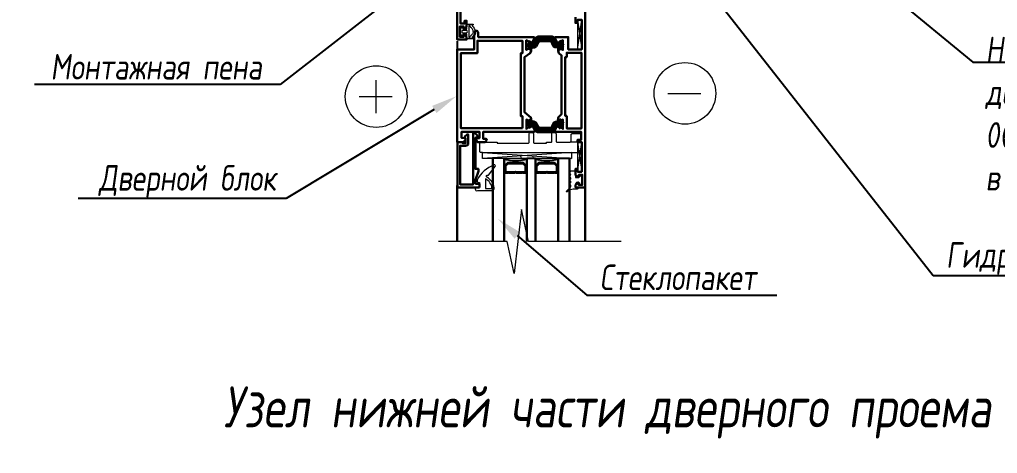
# Model space of a CAD drawing. Header units: millimetres. Extents: x -136099598 to 11807193, y 0 to 779331.
# Drawn here: x 702925 to 712457, y 207343 to 211576 of the extents above; entities that cross this region are included whole.
import ezdxf
from ezdxf import colors
from ezdxf.entities.mleader import LeaderData, LeaderLine
from ezdxf.math import Vec2, Vec3

# ---------------------------------------------------------------- set-up
doc = ezdxf.new("R2010")
doc.units = ezdxf.units.MM
doc.header["$MEASUREMENT"] = 0
doc.layers.get('0').update_dxf_attribs({"color": 250, "lineweight": 9})
for name, color, linetype, lineweight in [('+АР_Размеры', 252, 'Continuous', 9), ('PDF _Геометрия', 7, 'Continuous', 0), ('АР_Отметки', 250, 'Continuous', 15), ('АР_Тонкие', 250, 'Continuous', 5)]:
    doc.layers.add(name, color=color, linetype=linetype, lineweight=lineweight)
doc.layers.add('A-OKNO-RAM', color=140, linetype='Continuous')
doc.layers.add('АР_Таблицы', color=250, linetype='Continuous')
doc.styles.add('ISOCPEUR', font='isocpeur.ttf', dxfattribs={"width": 0.7})
doc.styles.add('Архитект', font='isocpeur.ttf', dxfattribs={"width": 0.8, "oblique": 8})

# ---------------------------------------------------------------- blocks, each defined once
blk = doc.blocks.new('_DotSmall')
at = {"color": 0, "linetype": 'ByBlock', "const_width": 0.5}
blk.add_lwpolyline([(-0.0625, 0, 1), (0.0625, 0, 1)], format="xyb", close=True, dxfattribs=at)
blk = doc.blocks.new('*U1399')
at = {"color": 8}
blk.add_lwpolyline([(0, -7.508), (0, -1), (2.25, -0.5), (-2.25, 0), (0, 0.5), (0, 5.323)], dxfattribs=at)

msp = doc.modelspace()

# ---------------------------------------------------------------- linework, layer by layer
at = {"layer": '+АР_Размеры', "ltscale": 100}
for points in [[(706401.281, 210663.658), (706401.281, 210985.407)], [(709245.189, 210856.116), (709566.938, 210856.116)], [(706235.921, 210824.533), (706557.67, 210824.533)]]:
    msp.add_lwpolyline(points, dxfattribs=at)
for centre in [(709410.549, 210856.116), (706401.281, 210824.533)]:
    msp.add_circle(centre, 300.712, dxfattribs=at)
at = {"color": 6, "lineweight": 100, "ltscale": 100}
for p, q in [((707978.051, 211386.39), (708119.056, 211386.39)), ((707880.629, 211301.738), (707917.376, 211322.26)), ((708213.915, 211291.478), (708180.995, 211324.379)), ((707880.629, 210580.699), (707917.376, 210560.177)), ((708213.915, 210590.96), (708180.995, 210558.058))]:
    msp.add_line(p, q, dxfattribs=at)
for points in [[(708213.06, 211356.463), (708182.295, 211325.68), (708145.21, 211325.68), (708119.056, 211386.39), (707978.051, 211386.39), (707941.304, 211323.97), (707917.376, 211322.26), (707878.92, 211345.347)], [(708213.06, 210525.975), (708182.295, 210556.757), (708145.21, 210555.902), (708119.056, 210496.047), (707978.051, 210496.047), (707941.304, 210558.467), (707917.376, 210560.177), (707878.92, 210537.09)]]:
    msp.add_lwpolyline(points, dxfattribs=at)
at = {"layer": 'A-OKNO-RAM', "color": 8}
for p, q in [((708438.718, 212711.745, 0), (708438.718, 209411.484, 0)), ((707190.993, 211366.017, 0), (707190.993, 209411.484, 0)), ((707537.583, 209411.484, 0), (707537.583, 210219.501, 0)), ((707537.583, 210219.501, 0), (707537.583, 209411.484, 0)), ((707648.492, 209411.484, 0), (707648.492, 210219.501, 0)), ((707648.492, 210219.501, 0), (707648.492, 209411.484, 0)), ((707648.492, 210143.252, 0), (707648.492, 210219.501, 0)), ((707657.295, 210215.1, 0), (707657.295, 210215.1, 0)), ((707657.295, 210206.296, 0), (707657.295, 210206.296, 0)), ((707657.295, 210197.493, 0), (707657.295, 210197.493, 0)), ((707657.295, 210188.69, 0), (707657.295, 210188.69, 0)), ((707666.099, 210210.698, 0), (707666.099, 210210.698, 0)), ((707666.099, 210201.895, 0), (707666.099, 210201.895, 0)), ((707666.099, 210193.091, 0), (707666.099, 210193.091, 0)), ((707666.099, 210184.288, 0), (707666.099, 210184.288, 0)), ((707674.902, 210206.296, 0), (707674.902, 210206.296, 0)), ((707674.902, 210197.493, 0), (707674.902, 210197.493, 0)), ((707674.902, 210188.69, 0), (707674.902, 210188.69, 0)), ((707683.706, 210201.895, 0), (707683.706, 210201.895, 0)), ((707683.706, 210193.091, 0), (707683.706, 210193.091, 0)), ((707683.706, 210184.288, 0), (707683.706, 210184.288, 0)), ((707692.509, 210206.296, 0), (707692.509, 210206.296, 0)), ((707692.509, 210197.493, 0), (707692.509, 210197.493, 0)), ((707692.509, 210188.69, 0), (707692.509, 210188.69, 0)), ((707701.312, 210201.895, 0), (707701.312, 210201.895, 0)), ((707701.312, 210193.091, 0), (707701.312, 210193.091, 0)), ((707701.312, 210184.288, 0), (707701.312, 210184.288, 0)), ((707710.116, 210197.493, 0), (707710.116, 210197.493, 0)), ((707710.116, 210188.69, 0), (707710.116, 210188.69, 0)), ((707718.919, 210201.895, 0), (707718.919, 210201.895, 0)), ((707718.919, 210193.091, 0), (707718.919, 210193.091, 0)), ((707718.919, 210184.288, 0), (707718.919, 210184.288, 0)), ((707727.723, 210197.493, 0), (707727.723, 210197.493, 0)), ((707727.723, 210188.69, 0), (707727.723, 210188.69, 0)), ((707736.526, 210193.091, 0), (707736.526, 210193.091, 0)), ((707736.526, 210184.288, 0), (707736.526, 210184.288, 0)), ((707745.329, 210197.493, 0), (707745.329, 210197.493, 0)), ((707745.329, 210188.69, 0), (707745.329, 210188.69, 0)), ((707754.133, 210193.091, 0), (707754.133, 210193.091, 0)), ((707754.133, 210184.288, 0), (707754.133, 210184.288, 0)), ((707762.936, 210197.493, 0), (707762.936, 210197.493, 0)), ((707762.936, 210188.69, 0), (707762.936, 210188.69, 0)), ((707771.74, 210193.091, 0), (707771.74, 210193.091, 0)), ((707771.74, 210184.288, 0), (707771.74, 210184.288, 0)), ((707780.543, 210197.493, 0), (707780.543, 210197.493, 0)), ((707780.543, 210188.69, 0), (707780.543, 210188.69, 0)), ((707789.346, 210193.091, 0), (707789.346, 210193.091, 0)), ((707789.346, 210184.288, 0), (707789.346, 210184.288, 0)), ((707798.15, 210197.493, 0), (707798.15, 210197.493, 0)), ((707798.15, 210188.69, 0), (707798.15, 210188.69, 0)), ((707806.953, 210201.895, 0), (707806.953, 210201.895, 0)), ((707806.953, 210193.091, 0), (707806.953, 210193.091, 0)), ((707806.953, 210184.288, 0), (707806.953, 210184.288, 0)), ((707809.602, 210236.127, 0), (707815.038, 210241.562, 0)), ((707815.757, 210197.493, 0), (707815.757, 210197.493, 0)), ((707815.757, 210188.69, 0), (707815.757, 210188.69, 0)), ((707824.56, 210201.895, 0), (707824.56, 210201.895, 0)), ((707824.56, 210193.091, 0), (707824.56, 210193.091, 0)), ((707824.56, 210184.288, 0), (707824.56, 210184.288, 0)), ((707833.363, 210206.296, 0), (707833.363, 210206.296, 0)), ((707833.363, 210197.493, 0), (707833.363, 210197.493, 0)), ((707833.363, 210188.69, 0), (707833.363, 210188.69, 0)), ((707842.167, 210210.698, 0), (707842.167, 210210.698, 0)), ((707842.167, 210201.895, 0), (707842.167, 210201.895, 0)), ((707842.167, 210193.091, 0), (707842.167, 210193.091, 0)), ((707842.167, 210184.288, 0), (707842.167, 210184.288, 0)), ((707850.97, 210206.296, 0), (707850.97, 210206.296, 0)), ((707850.97, 210197.493, 0), (707850.97, 210197.493, 0)), ((707850.97, 210188.69, 0), (707850.97, 210188.69, 0)), ((707859.774, 210210.698, 0), (707859.774, 210210.698, 0)), ((707859.774, 210201.895, 0), (707859.774, 210201.895, 0)), ((707859.774, 210193.091, 0), (707859.774, 210193.091, 0)), ((707859.774, 210184.288, 0), (707859.774, 210184.288, 0)), ((707868.577, 210215.1, 0), (707868.577, 210215.1, 0)), ((707868.577, 210206.296, 0), (707868.577, 210206.296, 0)), ((707868.577, 210197.493, 0), (707868.577, 210197.493, 0)), ((707868.577, 210188.69, 0), (707868.577, 210188.69, 0)), ((707953.492, 210219.501, 0), (707870.31, 210219.501, 0)), ((707870.31, 210219.501, 0), (707870.31, 210143.252, 0)), ((707870.31, 209411.484, 0), (707870.31, 210219.501, 0)), ((707870.31, 210219.501, 0), (707870.31, 209411.484, 0)), ((707928.23, 210236.481, 0), (707932.525, 210240.775, 0)), ((707953.492, 209411.484, 0), (707953.492, 210219.501, 0)), ((707953.492, 210219.501, 0), (707953.492, 209411.484, 0)), ((707953.492, 210143.252, 0), (707953.492, 210219.501, 0)), ((707962.295, 210215.1, 0), (707962.295, 210215.1, 0)), ((707962.295, 210206.296, 0), (707962.295, 210206.296, 0)), ((707962.295, 210197.493, 0), (707962.295, 210197.493, 0)), ((707962.295, 210188.69, 0), (707962.295, 210188.69, 0)), ((707971.098, 210210.698, 0), (707971.098, 210210.698, 0)), ((707971.098, 210201.895, 0), (707971.098, 210201.895, 0)), ((707971.098, 210193.091, 0), (707971.098, 210193.091, 0)), ((707971.098, 210184.288, 0), (707971.098, 210184.288, 0)), ((707979.902, 210206.296, 0), (707979.902, 210206.296, 0)), ((707979.902, 210197.493, 0), (707979.902, 210197.493, 0)), ((707979.902, 210188.69, 0), (707979.902, 210188.69, 0)), ((707988.705, 210201.895, 0), (707988.705, 210201.895, 0)), ((707988.705, 210193.091, 0), (707988.705, 210193.091, 0)), ((707988.705, 210184.288, 0), (707988.705, 210184.288, 0)), ((707997.509, 210206.296, 0), (707997.509, 210206.296, 0)), ((707997.509, 210197.493, 0), (707997.509, 210197.493, 0)), ((707997.509, 210188.69, 0), (707997.509, 210188.69, 0)), ((708006.312, 210201.895, 0), (708006.312, 210201.895, 0)), ((708006.312, 210193.091, 0), (708006.312, 210193.091, 0)), ((708006.312, 210184.288, 0), (708006.312, 210184.288, 0)), ((708015.115, 210197.493, 0), (708015.115, 210197.493, 0)), ((708015.115, 210188.69, 0), (708015.115, 210188.69, 0)), ((708023.919, 210201.895, 0), (708023.919, 210201.895, 0)), ((708023.919, 210193.091, 0), (708023.919, 210193.091, 0)), ((708023.919, 210184.288, 0), (708023.919, 210184.288, 0)), ((708032.722, 210197.493, 0), (708032.722, 210197.493, 0)), ((708032.722, 210188.69, 0), (708032.722, 210188.69, 0)), ((708041.526, 210193.091, 0), (708041.526, 210193.091, 0)), ((708041.526, 210184.288, 0), (708041.526, 210184.288, 0)), ((708047.115, 210237.092, 0), (708049.754, 210239.73, 0)), ((708050.329, 210197.493, 0), (708050.329, 210197.493, 0)), ((708050.329, 210188.69, 0), (708050.329, 210188.69, 0)), ((708059.132, 210193.091, 0), (708059.132, 210193.091, 0)), ((708059.132, 210184.288, 0), (708059.132, 210184.288, 0)), ((708067.936, 210197.493, 0), (708067.936, 210197.493, 0)), ((708067.936, 210188.69, 0), (708067.936, 210188.69, 0)), ((708076.739, 210193.091, 0), (708076.739, 210193.091, 0)), ((708076.739, 210184.288, 0), (708076.739, 210184.288, 0)), ((708085.543, 210197.493, 0), (708085.543, 210197.493, 0)), ((708085.543, 210188.69, 0), (708085.543, 210188.69, 0)), ((708094.346, 210193.091, 0), (708094.346, 210193.091, 0)), ((708094.346, 210184.288, 0), (708094.346, 210184.288, 0)), ((708103.149, 210197.493, 0), (708103.149, 210197.493, 0)), ((708103.149, 210188.69, 0), (708103.149, 210188.69, 0)), ((708111.953, 210201.895, 0), (708111.953, 210201.895, 0)), ((708111.953, 210193.091, 0), (708111.953, 210193.091, 0)), ((708111.953, 210184.288, 0), (708111.953, 210184.288, 0)), ((708120.756, 210197.493, 0), (708120.756, 210197.493, 0)), ((708120.756, 210188.69, 0), (708120.756, 210188.69, 0)), ((708129.559, 210201.895, 0), (708129.559, 210201.895, 0)), ((708129.559, 210193.091, 0), (708129.559, 210193.091, 0)), ((708129.559, 210184.288, 0), (708129.559, 210184.288, 0)), ((708138.363, 210206.296, 0), (708138.363, 210206.296, 0)), ((708138.363, 210197.493, 0), (708138.363, 210197.493, 0)), ((708138.363, 210188.69, 0), (708138.363, 210188.69, 0)), ((708147.166, 210210.698, 0), (708147.166, 210210.698, 0)), ((708147.166, 210201.895, 0), (708147.166, 210201.895, 0)), ((708147.166, 210193.091, 0), (708147.166, 210193.091, 0)), ((708147.166, 210184.288, 0), (708147.166, 210184.288, 0)), ((708155.97, 210206.296, 0), (708155.97, 210206.296, 0)), ((708155.97, 210197.493, 0), (708155.97, 210197.493, 0)), ((708155.97, 210188.69, 0), (708155.97, 210188.69, 0)), ((708164.773, 210210.698, 0), (708164.773, 210210.698, 0)), ((708164.773, 210201.895, 0), (708164.773, 210201.895, 0)), ((708164.773, 210193.091, 0), (708164.773, 210193.091, 0)), ((708164.773, 210184.288, 0), (708164.773, 210184.288, 0)), ((708173.576, 210215.1, 0), (708173.576, 210215.1, 0)), ((708173.576, 210206.296, 0), (708173.576, 210206.296, 0)), ((708173.576, 210197.493, 0), (708173.576, 210197.493, 0)), ((708173.576, 210188.69, 0), (708173.576, 210188.69, 0)), ((708286.218, 210219.501, 0), (708175.309, 210219.501, 0)), ((708175.309, 210219.501, 0), (708175.309, 210143.252, 0)), ((708175.309, 209411.484, 0), (708175.309, 210219.501, 0)), ((708175.309, 210219.501, 0), (708175.309, 209411.484, 0)), ((708286.218, 209411.484, 0), (708286.218, 210219.501, 0)), ((708286.218, 210219.501, 0), (708286.218, 209411.484, 0)), ((707649.507, 210145.702, 0), (707655.424, 210139.786, 0)), ((707660.415, 210130.052, 0), (707655.424, 210135.043, 0)), ((707657.295, 210179.886, 0), (707657.295, 210179.886, 0)), ((707657.295, 210171.083, 0), (707657.295, 210171.083, 0)), ((707657.295, 210162.279, 0), (707657.295, 210162.279, 0)), ((707657.295, 210153.476, 0), (707657.295, 210153.476, 0)), ((707666.099, 210175.484, 0), (707666.099, 210175.484, 0)), ((707666.099, 210166.681, 0), (707666.099, 210166.681, 0)), ((707676.282, 210163.984, 0), (707672.753, 210167.513, 0)), ((707674.902, 210179.886, 0), (707674.902, 210179.886, 0)), ((707674.902, 210171.083, 0), (707674.902, 210171.083, 0)), ((707692.509, 210179.886, 0), (707692.509, 210179.886, 0)), ((707710.116, 210179.886, 0), (707710.116, 210179.886, 0)), ((707717.146, 210172.92, 0), (707712.155, 210177.911, 0)), ((707727.723, 210179.886, 0), (707727.723, 210179.886, 0)), ((707745.329, 210179.886, 0), (707745.329, 210179.886, 0)), ((707766.946, 210172.92, 0), (707761.955, 210177.911, 0)), ((707762.936, 210179.886, 0), (707762.936, 210179.886, 0)), ((707780.543, 210179.886, 0), (707780.543, 210179.886, 0)), ((707798.15, 210179.886, 0), (707798.15, 210179.886, 0)), ((707816.745, 210172.92, 0), (707811.754, 210177.911, 0)), ((707815.757, 210179.886, 0), (707815.757, 210179.886, 0)), ((707833.363, 210179.886, 0), (707833.363, 210179.886, 0)), ((707842.167, 210175.484, 0), (707842.167, 210175.484, 0)), ((707850.97, 210179.886, 0), (707850.97, 210179.886, 0)), ((707850.97, 210171.083, 0), (707850.97, 210171.083, 0)), ((707863.378, 210126.287, 0), (707858.387, 210131.278, 0)), ((707859.774, 210175.484, 0), (707859.774, 210175.484, 0)), ((707859.774, 210166.681, 0), (707859.774, 210166.681, 0)), ((707859.774, 210157.878, 0), (707859.774, 210157.878, 0)), ((707863.378, 210143.252, 0), (707863.378, 210145.876, 0)), ((707864.393, 210145.702, 0), (707870.31, 210139.786, 0)), ((707868.577, 210179.886, 0), (707868.577, 210179.886, 0)), ((707868.577, 210171.083, 0), (707868.577, 210171.083, 0)), ((707868.577, 210162.279, 0), (707868.577, 210162.279, 0)), ((707868.577, 210153.476, 0), (707868.577, 210153.476, 0)), ((707953.492, 210087.797, 0), (707953.492, 210143.252, 0)), ((707954.507, 210145.702, 0), (707960.423, 210139.786, 0)), ((707960.423, 210143.252, 0), (707960.423, 210087.797, 0)), ((707965.414, 210130.052, 0), (707960.423, 210135.043, 0)), ((707962.295, 210179.886, 0), (707962.295, 210179.886, 0)), ((707962.295, 210171.083, 0), (707962.295, 210171.083, 0)), ((707962.295, 210162.279, 0), (707962.295, 210162.279, 0)), ((707962.295, 210153.476, 0), (707962.295, 210153.476, 0)), ((707971.098, 210175.484, 0), (707971.098, 210175.484, 0)), ((707971.098, 210166.681, 0), (707971.098, 210166.681, 0)), ((707981.282, 210163.984, 0), (707977.753, 210167.513, 0)), ((707979.902, 210179.886, 0), (707979.902, 210179.886, 0)), ((707979.902, 210171.083, 0), (707979.902, 210171.083, 0)), ((707997.509, 210179.886, 0), (707997.509, 210179.886, 0)), ((708015.115, 210179.886, 0), (708015.115, 210179.886, 0)), ((708022.146, 210172.92, 0), (708017.155, 210177.911, 0)), ((708032.722, 210179.886, 0), (708032.722, 210179.886, 0)), ((708050.329, 210179.886, 0), (708050.329, 210179.886, 0)), ((708071.945, 210172.92, 0), (708066.954, 210177.911, 0)), ((708067.936, 210179.886, 0), (708067.936, 210179.886, 0)), ((708085.543, 210179.886, 0), (708085.543, 210179.886, 0)), ((708103.149, 210179.886, 0), (708103.149, 210179.886, 0)), ((708121.745, 210172.92, 0), (708116.754, 210177.911, 0)), ((708120.756, 210179.886, 0), (708120.756, 210179.886, 0)), ((708138.363, 210179.886, 0), (708138.363, 210179.886, 0)), ((708147.166, 210175.484, 0), (708147.166, 210175.484, 0)), ((708155.97, 210179.886, 0), (708155.97, 210179.886, 0)), ((708155.97, 210171.083, 0), (708155.97, 210171.083, 0)), ((708168.378, 210126.287, 0), (708163.387, 210131.278, 0)), ((708164.773, 210175.484, 0), (708164.773, 210175.484, 0)), ((708164.773, 210166.681, 0), (708164.773, 210166.681, 0)), ((708164.773, 210157.878, 0), (708164.773, 210157.878, 0)), ((708169.393, 210145.702, 0), (708175.309, 210139.786, 0)), ((708173.576, 210179.886, 0), (708173.576, 210179.886, 0)), ((708173.576, 210171.083, 0), (708173.576, 210171.083, 0)), ((708173.576, 210162.279, 0), (708173.576, 210162.279, 0)), ((708173.576, 210153.476, 0), (708173.576, 210153.476, 0)), ((707709.601, 210080.865, 0), (707704.611, 210085.856, 0)), ((707756.449, 210083.817, 0), (707752.694, 210087.572, 0)), ((707809.201, 210080.865, 0), (707804.21, 210085.856, 0)), ((707857.81, 210082.055, 0), (707853.926, 210085.94, 0)), ((708014.601, 210080.865, 0), (708009.61, 210085.856, 0)), ((708061.449, 210083.817, 0), (708057.694, 210087.572, 0)), ((708114.2, 210080.865, 0), (708109.209, 210085.856, 0)), ((708162.81, 210082.055, 0), (708158.925, 210085.94, 0)), ((708291.946, 210025.885, 0), (708286.07, 210020.009, 0)), ((708287.816, 210051.635, 0), (708287.573, 210051.391, 0)), ((707190.993, 209411.484, 0), (707190.993, 209956.093, 0)), ((708438.718, 209411.484, 0), (708438.718, 209990.752, 0))]:
    msp.add_line(p, q, dxfattribs=at)
at = {"layer": 'A-OKNO-RAM'}
for p, q in [((707655.424, 210145.876, 0), (707655.424, 210143.252, 0)), ((707680.106, 210174.865, 0), (707658.469, 210153.229, 0)), ((707831.344, 210177.911, 0), (707687.458, 210177.911, 0)), ((707860.333, 210153.229, 0), (707838.696, 210174.865, 0)), ((707960.423, 210145.876, 0), (707960.423, 210143.252, 0)), ((707985.105, 210174.865, 0), (707963.469, 210153.229, 0)), ((708136.344, 210177.911, 0), (707992.457, 210177.911, 0)), ((708165.332, 210153.229, 0), (708143.696, 210174.865, 0)), ((708168.378, 210143.252, 0), (708168.378, 210145.876, 0))]:
    msp.add_line(p, q, dxfattribs=at)
at = {"layer": 'A-OKNO-RAM', "color": 8, "elevation": 0}
for points in [[(707655.424, 210143.252), (707655.424, 210087.797, -1.00000133), (707648.492, 210087.797), (707648.492, 210143.252, -0.99999867)], [(707870.31, 210143.252), (707870.31, 210087.797, -1.00000133), (707863.378, 210087.797), (707863.378, 210143.252, -0.99999867)], [(708175.309, 210143.252), (708175.309, 210087.797, -1.00000133), (708168.378, 210087.797), (708168.378, 210143.252, -0.99999867)]]:
    msp.add_lwpolyline(points, format="xyb", close=True, dxfattribs=at)
for points in [[(707655.424, 210128.75), (707648.492, 210121.818), (707655.424, 210114.886)], [(707655.424, 210103.85), (707648.492, 210096.918), (707655.424, 210089.986)], [(707870.31, 210128.75), (707863.378, 210121.818), (707870.31, 210114.886)], [(707870.31, 210103.85), (707863.378, 210096.918), (707870.31, 210089.986)], [(707960.423, 210128.75), (707953.492, 210121.818), (707960.423, 210114.886)], [(707960.423, 210103.85), (707953.492, 210096.918), (707960.423, 210089.986)], [(708175.309, 210128.75), (708168.378, 210121.818), (708175.309, 210114.886)], [(708175.309, 210103.85), (708168.378, 210096.918), (708175.309, 210089.986)]]:
    msp.add_lwpolyline(points, dxfattribs=at)
at = {"layer": 'A-OKNO-RAM', "color": 8}
for centre, radius, start, end in [((707759.401, 210533.826, 0), 333.319, 250.5646124, 289.4352148), ((708064.4, 210533.826, 0), 333.319, 250.5646124, 289.4352148), ((707651.958, 210143.252, 0), 3.466, 0.0001503, 180), ((707866.844, 210143.252, 0), 3.466, 0.0001503, 180), ((707956.957, 210143.252, 0), 3.466, 0.0001503, 180), ((707956.957, 210143.252, 0), 3.466, 0.0001503, 180), ((708171.844, 210143.252, 0), 3.466, 0.0001503, 180), ((707956.957, 210087.797, 0), 3.466, 180, 0.0001503)]:
    msp.add_arc(centre, radius, start, end, dxfattribs=at)
at = {"layer": 'A-OKNO-RAM'}
for centre, start, end in [((707665.822, 210145.876, 0), 134.9999855, 180), ((707687.458, 210167.513, 0), 89.9997814, 134.9999855), ((707831.344, 210167.513, 0), 45.0002511, 89.9997814), ((707852.98, 210145.876, 0), 0.0001503, 45.0002511), ((707970.821, 210145.876, 0), 134.9999855, 180), ((707992.457, 210167.513, 0), 89.9997814, 134.9999855), ((708136.344, 210167.513, 0), 45.0002511, 89.9997814), ((708157.98, 210145.876, 0), 0.0001503, 45.0002511)]:
    msp.add_arc(centre, 10.398, start, end, dxfattribs=at)
at = {"layer": 'PDF _Геометрия', "lineweight": 15}
for p, q in [((708365.008, 211284.072), (708404.92, 211574.261)), ((708365.008, 211574.261), (708404.92, 211284.072)), ((708365.008, 211542.979), (708365.008, 211284.072)), ((708365.008, 210380.099), (708365.008, 210090.609)), ((708365.008, 210090.609), (708404.824, 210380.099)), ((708365.008, 210380.099), (708404.92, 210090.609)), ((707437.161, 210279.615, 0), (708305.104, 210219.501)), ((708305.104, 210279.615), (707437.161, 210219.501, 0))]:
    msp.add_line(p, q, dxfattribs=at)
at = {"layer": 'PDF _Геометрия', "lineweight": 30}
for points in [[(707223.82, 211826.444), (707224.144, 211536.977), (707263.314, 211537.004), (707263.301, 211563.676), (707282.604, 211563.684), (707282.605, 211509.965, -0.25384224), (707253.262, 211485.394), (707253.273, 211508.329), (707217.186, 211508.311), (707217.186, 211407.027), (707253.228, 211407.015), (707253.099, 211431.139, -0.20486609), (707281.934, 211407.317), (707281.938, 211381.263), (707190.992, 211381.332), (707190.992, 212732.283)], [(707190.992, 211286.101), (707190.992, 210378.856), (707252.432, 210378.856), (707271.491, 210406.221), (707273.132, 210417.513), (707233.082, 210420.513), (707233.082, 210480.722), (707408.012, 210480.722), (707408.012, 210419.171), (707370.101, 210419.171), (707387.743, 210380.111), (707462.553, 210380.111), (707480.194, 210403.379), (707473.25, 210412.956), (707443.222, 210412.956), (707443.222, 210479.807), (707941.504, 210479.807), (707947.793, 210492.895), (707920.313, 210550.605), (707865.164, 210509.097), (707865.164, 210600.413), (707908.6, 210579.415), (707915.92, 210583.322), (707910.064, 210620.923), (707848.083, 210672.196), (707848.083, 211210.241), (707903.465, 211249.418), (707912.274, 211269.986), (707912.274, 211304.266), (707864.756, 211279.78), (707864.756, 211374.506), (707911.942, 211348.457), (707921.477, 211348.474), (707941.222, 211391.729), (707939.447, 211405.117), (707395.841, 211405.166), (707395.841, 211452.737), (707385.962, 211464.784), (707367.747, 211464.784), (707367.747, 211451.859, -0.13894999), (707356.942, 211421.201), (707356.942, 211284.694), (707190.992, 211284.694)]]:
    msp.add_lwpolyline(points, format="xyb", dxfattribs=at)
for points in [[(708438.718, 211724.583), (708438.718, 209938.062), (708345.697, 209938.062), (708345.697, 209963.891)], [(708345.697, 209963.891), (708368.291, 209985.439), (708374.662, 209985.439), (708374.662, 209962.865), (708409.963, 209962.865), (708409.963, 210062.457), (708377.05, 210062.457), (708377.05, 210039.352), (708368.822, 210039.352), (708345.697, 210058.474), (708345.697, 210120.885), (708364.31, 210120.885), (708364.31, 210090.609), (708404.92, 210090.609), (708404.92, 210380.099), (708365.008, 210380.099), (708365.008, 210403.599), (708399.648, 210403.599), (708399.648, 210479.807), (708129.816, 210479.807), (708158.343, 210543.67), (708173.81, 210544.716), (708221.568, 210509.097), (708221.568, 210600.413), (708178.132, 210579.415), (708170.812, 210583.322), (708176.668, 210620.923), (708209.056, 210653.668), (708209.056, 211225.937), (708183.267, 211249.418), (708174.458, 211269.986), (708174.458, 211304.266), (708221.976, 211279.78), (708221.976, 211374.506), (708174.79, 211348.457), (708165.255, 211348.474), (708145.51, 211391.729), (708147.285, 211405.117), (708273.212, 211405.128), (708273.212, 211284.072), (708404.92, 211284.072), (708404.92, 211574.261), (708365.008, 211574.261), (708365.008, 211542.979), (708343.057, 211542.979), (708343.057, 211598.039)], [(708259.096, 210635.725), (708259.096, 210514.221), (708401.15, 210514.221), (708401.15, 211251.356), (708259.096, 211251.356), (708259.096, 211209.206), (708244.085, 211209.206), (708244.085, 210635.725), (708259.096, 210635.725)]]:
    msp.add_lwpolyline(points, dxfattribs=at)
at = {"layer": 'PDF _Геометрия', "lineweight": 15}
for points in [[(707365.769, 211459.569, -0.2581667), (707332.517, 211402.295), (707343.464, 211397.935, -0.77957365), (707342.157, 211386.577), (707286.328, 211386.577), (707286.328, 211432.466), (707254.663, 211432.466), (707235.387, 211415.66), (707221.823, 211432.853), (707221.823, 211483.786), (707235.387, 211500.979), (707255.109, 211483.784), (707286.328, 211483.784), (707286.328, 211532.561), (707342.157, 211532.561, -0.77957365), (707343.464, 211521.202), (707332.517, 211516.843, -0.2581667), (707365.769, 211459.569, 0.22887573)], [(707348.171, 211459.569, 0.25574136), (707333.947, 211489.693, -0.08882844), (707316.523, 211509.253)], [(707348.171, 211459.569, -0.25574136), (707333.947, 211429.445, 0.08882844), (707316.523, 211409.884)], [(707462.553, 210380.111), (707582.025, 210380.111), (707582.025, 210369.409), (707882.47, 210369.409, 0.42552246), (707892.964, 210380.314), (707892.964, 210463.256, -0.35432384), (707901.205, 210473.426), (707922.193, 210473.426, -0.45539638), (707933.643, 210460.269), (707933.643, 210377.588, 0.38460638), (707940.969, 210369.473), (708060.748, 210369.473), (708060.748, 210380.167), (708104.947, 210380.167, 0.47117445), (708113.87, 210390.976), (708113.87, 210466.397, -0.46984461), (708122.737, 210473.75), (708142.67, 210473.75, -0.43390676), (708154.408, 210461.2), (708154.408, 210386.648, 0.39968296), (708160.639, 210380.099), (708292.954, 210380.099, 0.33113537), (708301.196, 210391.781), (708301.196, 210453.609, -0.43421528), (708311.104, 210462.867), (708397.677, 210462.867), (708397.677, 210406.149), (708363.222, 210406.149), (708363.222, 210380.099), (708292.954, 210380.099)], [(708305.104, 210279.615), (708391.53, 210279.615, 0.44156927), (708401.515, 210290.569), (708401.515, 210380.099), (708401.515, 210380.099)], [(708343.454, 209938.062), (708373.331, 209938.062), (708361.757, 209921.18), (708322.19, 209921.18), (708280.754, 209910.307), (708264.536, 209895.607, -0.88948965), (708255.568, 209903.435), (708295.589, 209941.4, 0.48708554), (708294.219, 209962.056, -0.72611288), (708294.797, 209982.236, 0.62518731), (708295.252, 209998.143, -0.62327072), (708294.262, 210017.508, 0.55867132), (708291.912, 210037.307, -0.53885312), (708291.912, 210055.38, 0.70707033), (708292.295, 210071.892, -0.41478239), (708292.871, 210093.397), (708302.522, 210100.164), (708343.454, 210100.164), (708343.454, 210036.37), (708377.05, 210036.37, 0.20718398), (708391.511, 210055.608, -0.19580181), (708407.153, 210039.238), (708407.153, 209983.812, -0.38353386), (708389.402, 209964.517, 0.28037451), (708374.662, 209985.439), (708353.72, 209985.439), (708343.454, 209974.351), (708343.454, 209938.062)]]:
    msp.add_lwpolyline(points, format="xyb", dxfattribs=at)
msp.add_lwpolyline([(707237.676, 211470.068), (707237.676, 211446.57), (707279.99, 211446.57, 0.83060636), (707280.518, 211470.068)], format="xyb", close=True, dxfattribs=at)
msp.add_lwpolyline([(707316.523, 211509.253), (707316.523, 211517.714), (707303.8, 211517.714), (707303.8, 211401.423), (707316.523, 211401.423), (707316.523, 211409.884)], dxfattribs=at)
at = {"layer": 'PDF _Геометрия', "lineweight": 30}
msp.add_lwpolyline([(707826.974, 210514.835), (707227.589, 210514.835), (707227.589, 211248.71), (707388.606, 211248.71), (707388.606, 211369.857), (707826.974, 211369.857), (707826.974, 211246.527), (707811.193, 211246.527), (707811.193, 210634.047), (707826.974, 210634.047)], close=True, dxfattribs=at)
msp.add_lwpolyline([(707407.258, 209938.685), (707192.387, 209938.685), (707192.387, 210378.856), (707231.459, 210378.856), (707244.916, 210369.518), (707273.132, 210369.518), (707273.132, 210417.513), (707263.799, 210430.543), (707287.212, 210456.142), (707295.943, 210456.797), (707298.781, 210452.429), (707298.781, 210368.56, -0.46016516), (707271.496, 210345.191), (707219.762, 210345.191), (707219.762, 209968.053), (707348.273, 209968.053), (707348.273, 210468.784, -0.34149185), (707392.766, 210424.474), (707374.932, 210424.474, 0.37496869), (707368.133, 210421.025), (707368.194, 210118.652), (707397.922, 210118.633), (707397.908, 210097.61), (707370.528, 210011.743), (707370.528, 209974.658), (707407.258, 209974.658)], format="xyb", close=True, dxfattribs=at)
at = {"layer": 'PDF _Геометрия', "lineweight": 15, "elevation": 0}
for points in [[(707437.161, 210279.615), (707418.567, 210279.615, -0.37713849), (707412.639, 210284.828), (707412.639, 210380.111)], [(707365.736, 209937.425), (707365.736, 209924.525, 0.53668114), (707392.014, 209907.094), (707531.605, 209907.094, 0.41774092), (707550.604, 209935.339, 0.23001001), (707481.289, 210037.82, -0.61386836), (707482.554, 210057.065), (707495.128, 210059.34), (707561.29, 210141.966, 0.72502047), (707550.662, 210157.663, 0.19994918), (707385.56, 210008.242, 0.40820781), (707393.404, 209989.506, 0.0556969), (707407.261, 209986.146), (707407.258, 209974.658)], [(707465.623, 210020.857), (707465.623, 209928.804), (707530.176, 209928.804, 0.2799037), (707465.623, 210020.857, 1.42601472)]]:
    msp.add_lwpolyline(points, format="xyb", dxfattribs=at)
at = {"layer": 'PDF _Геометрия', "lineweight": 15}
msp.add_lwpolyline([(707437.161, 210219.501), (707437.161, 210279.615), (708305.104, 210279.615), (708305.104, 210219.501)], close=True, dxfattribs=at)
at = {"layer": 'PDF _Геометрия', "lineweight": 30, "elevation": 0}
for points in [[(707835.651, 210080.865), (707832.185, 210084.331), (707828.719, 210080.865), (707766.367, 210080.865, 0.49751951), (707752.435, 210080.865), (707690.083, 210080.865), (707686.617, 210084.331), (707683.151, 210080.865), (707665.822, 210080.865, -0.41421326), (707655.424, 210091.263), (707655.424, 210145.876, -0.19891232), (707658.469, 210153.229), (707680.106, 210174.865, -0.19891336), (707687.458, 210177.911), (707831.344, 210177.911, -0.19891025), (707838.696, 210174.865), (707860.333, 210153.229, -0.19891284), (707863.378, 210145.876), (707863.378, 210091.263, -0.41421464), (707852.98, 210080.865)], [(707768.518, 210085.856, 0.38014305), (707750.284, 210085.856), (707665.822, 210085.856, -0.41421326), (707660.415, 210091.263), (707660.415, 210145.876, -0.19891232), (707661.998, 210149.7), (707683.635, 210171.336, -0.19891336), (707687.458, 210172.92), (707831.344, 210172.92, -0.19891025), (707835.167, 210171.336), (707856.804, 210149.7, -0.19891284), (707858.387, 210145.876), (707858.387, 210091.263, -0.41421464), (707852.98, 210085.856)], [(708140.65, 210080.865), (708137.184, 210084.331), (708133.719, 210080.865), (708071.367, 210080.865, 0.49751951), (708057.434, 210080.865), (707995.082, 210080.865), (707991.617, 210084.331), (707988.151, 210080.865), (707970.821, 210080.865, -0.41421326), (707960.423, 210091.263), (707960.423, 210145.876, -0.19891232), (707963.469, 210153.229), (707985.105, 210174.865, -0.19891336), (707992.457, 210177.911), (708136.344, 210177.911, -0.19891025), (708143.696, 210174.865), (708165.332, 210153.229, -0.19891284), (708168.378, 210145.876), (708168.378, 210091.263, -0.41421464), (708157.98, 210080.865)], [(708073.518, 210085.856, 0.38014305), (708055.283, 210085.856), (707970.821, 210085.856, -0.41421326), (707965.414, 210091.263), (707965.414, 210145.876, -0.19891232), (707966.998, 210149.7), (707988.634, 210171.336, -0.19891336), (707992.457, 210172.92), (708136.344, 210172.92, -0.19891025), (708140.167, 210171.336), (708161.803, 210149.7, -0.19891284), (708163.387, 210145.876), (708163.387, 210091.263, -0.41421464), (708157.98, 210085.856)]]:
    msp.add_lwpolyline(points, format="xyb", close=True, dxfattribs=at)

# ---------------------------------------------------------------- block references
at = {"xscale": 138.6361401169011, "yscale": 138.6361401169011, "zscale": 138.6361401169011, "rotation": 90}
msp.add_blockref('*U1399', (707747.518, 209411.484), dxfattribs=at)

# ---------------------------------------------------------------- texts
at = {"layer": 'АР_Таблицы', "lineweight": 9, "insert": (708656.48, 207742.917), "char_height": 400, "width": 9573.43855, "attachment_point": 5, "style": 'Архитект'}
msp.add_mtext('Узел нижней части дверного проема', dxfattribs=at)

# ---------------------------------------------------------------- leaders
at = {"layer": 'АР_Отметки'}
ml = msp.add_multileader_mtext('Standard', dxfattribs=at)
ml.set_content('Л.2', color=256, style='ISOCPEUR')
ml.set_leader_properties(color=256, linetype='Continuous', lineweight=-1)
ml.set_arrow_properties(name='DOTSMALL')
ml.build(insert=Vec2(0, 0))
ml.multileader.update_dxf_attribs({"has_text_frame": 1, "text_left_attachment_type": 4, "text_right_attachment_type": 4, "dogleg_length": 100, "arrow_head_size": 280.8})
ctx = ml.context
ctx.base_point, ctx.char_height, ctx.arrow_head_size, ctx.landing_gap_size, ctx.plane_origin = Vec3(757009.836, 304935.888), 390, 280.8, 78, Vec3(796377.867, 286803.821)
ctx.left_attachment, ctx.right_attachment = 4, 4
notes = []
notes.append((ctx, [(0, (0, 0, 0), (0, 0), (1, 0), 1, [])]))
ctx.mtext.insert, ctx.mtext.width, ctx.mtext.line_spacing_style, ctx.mtext.flow_direction = Vec3(757087.836, 305455.888), 1330.20737, 2, 5
at = {"layer": 'АР_Тонкие'}
ml = msp.add_multileader_mtext('Standard', dxfattribs=at)
ml.set_content('\\pxsm1,ql;Гидроизоляционная лента', color=256, style='Архитект')
ml.set_leader_properties()
ml.build(insert=Vec2(0, 0))
ml.multileader.update_dxf_attribs({"text_left_attachment_type": 6, "text_right_attachment_type": 6, "dogleg_length": 100, "arrow_head_size": 250})
ctx = ml.context
ctx.base_point, ctx.char_height, ctx.arrow_head_size, ctx.landing_gap_size, ctx.plane_origin, ctx.plane_x_axis = Vec3(715264.926, 209079.522), 250, 250, 25, Vec3(687558.028, 197475.722), Vec3(-1, 0)
ctx.left_attachment, ctx.right_attachment = 6, 6
notes.append((ctx, [(0, (1, 1, 0), (711829.79, 209079.522), (1, 0), 100, [(0, [(708656.455, 213128.025)], 0, [])])]))
ctx.mtext.insert, ctx.mtext.width, ctx.mtext.defined_height, ctx.mtext.flow_direction = Vec3(711954.79, 209404.522), 4167.43404, 660.993, 5
ml = msp.add_multileader_mtext('Standard', dxfattribs=at)
ml.set_content('\\pxsm1,ql;Монтажная пена', color=256, style='Архитект')
ml.set_leader_properties()
ml.build(insert=Vec2(0, 0))
ml.multileader.update_dxf_attribs({"text_left_attachment_type": 6, "text_right_attachment_type": 6, "dogleg_length": 100, "arrow_head_size": 250})
ctx = ml.context
ctx.base_point, ctx.char_height, ctx.arrow_head_size, ctx.landing_gap_size, ctx.plane_origin, ctx.plane_x_axis = Vec3(705366.666, 210940.835), 250, 250, 25, Vec3(687458.746, 195736.032), Vec3(-1, 0)
ctx.left_attachment, ctx.right_attachment = 6, 6
notes.append((ctx, [(1, (1, 1, 0), (705466.666, 210940.835), (-1, 0), 100, [(0, [(708014.291, 212934.188)], 0, [])])]))
ctx.mtext.insert, ctx.mtext.width, ctx.mtext.defined_height, ctx.mtext.flow_direction = Vec3(703226.53, 211240.835), 4915.01488, 660.993, 5
ml = msp.add_multileader_mtext('Standard', dxfattribs=at)
ml.set_content('\\pxsm1,ql;Наружные откосы в местах примыкания декоративных вставок (выполнить по RAL 9010, RAL 000 80 00, RAL 100 60 30 \\Pв соответствующий цвет) \\P ', color=256, style='Архитект')
ml.set_leader_properties()
ml.build(insert=Vec2(0, 0))
ml.multileader.update_dxf_attribs({"text_left_attachment_type": 6, "text_right_attachment_type": 6, "dogleg_length": 100, "arrow_head_size": 250})
ctx = ml.context
ctx.base_point, ctx.char_height, ctx.arrow_head_size, ctx.landing_gap_size, ctx.plane_origin, ctx.plane_x_axis = Vec3(718599.979, 211158.707), 250, 250, 25, Vec3(690816.029, 197539.637), Vec3(-1, 0)
ctx.left_attachment, ctx.right_attachment = 6, 6
notes.append((ctx, [(0, (1, 1, 0), (712215.925, 211158.707), (1, 0), 100, [(0, [(710687.31, 212425.524)], 0, [])])]))
ctx.mtext.insert, ctx.mtext.width, ctx.mtext.defined_height, ctx.mtext.flow_direction = Vec3(712340.925, 211408.707), 6838.96615, 502.08, 5
ml = msp.add_multileader_mtext('Standard', dxfattribs=at)
ml.set_content('\\pxsm1,ql;Дверной блок', color=256, style='Архитект')
ml.set_leader_properties()
ml.build(insert=Vec2(0, 0))
ml.multileader.update_dxf_attribs({"text_left_attachment_type": 6, "text_right_attachment_type": 6, "dogleg_length": 100, "arrow_head_size": 250})
ctx = ml.context
ctx.base_point, ctx.char_height, ctx.arrow_head_size, ctx.landing_gap_size, ctx.plane_origin, ctx.plane_x_axis = Vec3(705423.47, 209831.291), 250, 250, 25, Vec3(664165.787, 231699.605), Vec3(-1, 0)
ctx.left_attachment, ctx.right_attachment = 6, 6
notes.append((ctx, [(1, (1, 1, 0), (705523.47, 209831.291), (-1, 0), 100, [(0, [(707182.294, 210827.637)], 0, [])])]))
ctx.mtext.insert, ctx.mtext.width, ctx.mtext.defined_height, ctx.mtext.flow_direction = Vec3(703698.064, 210156.291), 8498.60878, 1142.931, 5
ml = msp.add_multileader_mtext('Standard', dxfattribs=at)
ml.set_content('\\pxsm1,ql;Стеклопакет', color=256, style='Архитект')
ml.set_leader_properties()
ml.build(insert=Vec2(0, 0))
ml.multileader.update_dxf_attribs({"text_left_attachment_type": 6, "text_right_attachment_type": 6, "dogleg_length": 100, "arrow_head_size": 250})
ctx = ml.context
ctx.base_point, ctx.char_height, ctx.arrow_head_size, ctx.landing_gap_size, ctx.plane_origin, ctx.plane_x_axis = Vec3(710240.362, 208886.284, 0), 250, 250, 25, Vec3(664471.327, 230687.931, 0), Vec3(-1, 0)
ctx.left_attachment, ctx.right_attachment = 6, 6
notes.append((ctx, [(0, (1, 1, 0), (708455.227, 208886.284, 0), (1, 0), 100, [(0, [(707587.436, 209632.74, 0)], 0, [])])]))
ctx.mtext.insert, ctx.mtext.width, ctx.mtext.defined_height, ctx.mtext.flow_direction = Vec3(708580.227, 209186.284, 0), 2439.68304, 1142.931, 5
for ctx, leaders in notes:
    for number, flags, end, landing, length, lines in leaders:
        leader = LeaderData()
        leader.index, (leader.has_last_leader_line, leader.has_dogleg_vector, leader.attachment_direction) = number, flags
        leader.last_leader_point, leader.dogleg_vector, leader.dogleg_length = Vec3(end), Vec3(landing), length
        for number, points, colour, breaks in lines:
            line = LeaderLine()
            line.index, line.vertices, line.color, line.breaks = number, Vec3.list(points), colors.encode_raw_color(colour), breaks
            leader.lines.append(line)
        ctx.leaders.append(leader)

doc.saveas('drawing.dxf')
